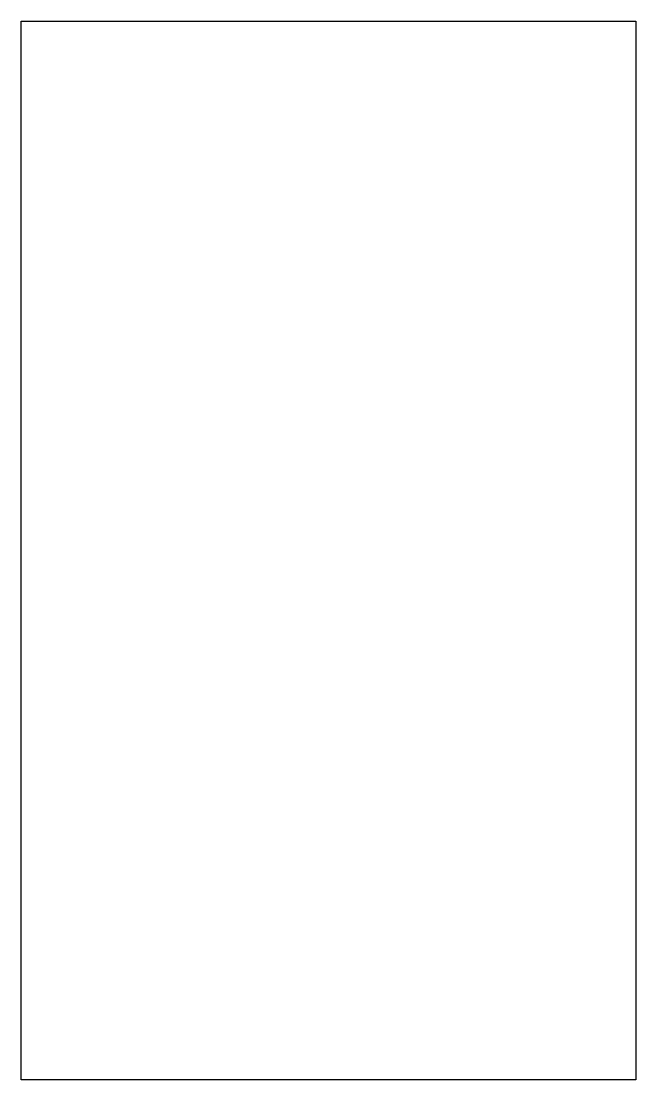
# Model space of a CAD drawing. Extents: x 8 to 266, y 5 to 449.
import ezdxf

# ---------------------------------------------------------------- set-up
doc = ezdxf.new("R2010")
doc.units = 0
doc.layers.get('0').update_dxf_attribs({"linetype": 'CONTINUOUS'})

msp = doc.modelspace()

# ---------------------------------------------------------------- linework, layer by layer
at = {"color": 7}
msp.add_lwpolyline([(7.78813, 4.74156), (7.78813, 448.74155), (265.538131, 448.74155), (265.538131, 4.74156), (7.78813, 4.74156)], dxfattribs=at)

doc.saveas('drawing.dxf')
